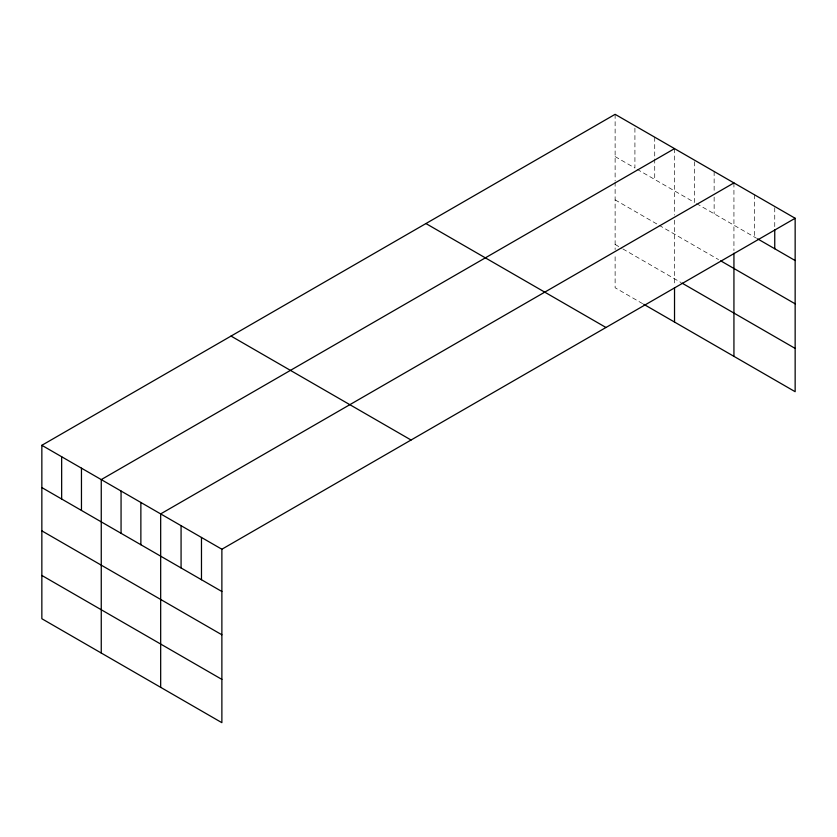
<?xml version="1.0" encoding="UTF-8"?>
<svg xmlns="http://www.w3.org/2000/svg" width="837" height="837" viewBox="0 0 837 837"><rect width="100%" height="100%" fill="white"/><g stroke="black" fill="none" stroke-linecap="round" stroke-linejoin="round"><path stroke-width="0.63" stroke-dasharray="4.18 3.14" d="M615.122 114.324L615.122 180.782M615.122 156.592L634.917 168.028L634.917 125.759M637.124 169.304L694.333 202.334L694.333 160.066M696.53 203.6L756.491 238.221M615.122 199.876L658.028 224.651M659.127 225.289L718.533 259.585M615.122 244.477L621.724 248.286M622.822 248.924L681.13 282.592M642.617 303.643L615.122 287.761L615.122 254.657M774.748 207.764L774.748 228.26M754.346 194.707L754.346 236.976M733.934 182.926L733.934 250.661M714.139 171.491L714.139 191.987M714.139 197.113L714.139 213.77M674.528 148.63L674.528 215.088M674.528 220.173L674.528 285.145M654.722 137.195L654.722 157.691M654.722 158.967L654.722 179.463M615.122 182.058L615.122 249.572"/><path stroke-width="1.26" d="M41.85 445.305L221.878 549.239L221.878 722.676L41.85 618.731L41.85 445.305L615.122 114.324L795.15 218.269L795.15 391.695L643.726 304.27M674.528 148.63L101.256 479.601L101.256 653.027M733.934 182.926L160.673 513.897L160.673 687.334M221.878 549.239L795.15 218.269M757.569 238.838L795.15 260.537M720.741 260.862L795.15 303.821M682.228 283.22L795.15 348.412M425.939 223.552L605.967 327.487M231.033 336.076L411.061 440.021M41.85 487.573L221.878 591.508M41.85 530.857L221.878 634.791M41.85 575.448L221.878 679.393M774.748 229.547L774.748 248.756M733.934 253.203L733.934 356.363M674.528 287.687L674.528 322.057M201.476 537.459L201.476 579.727M181.074 525.678L181.074 567.946M140.867 502.472L140.867 544.741M121.062 491.037L121.062 533.305M81.461 468.165L81.461 510.434M61.656 456.73L61.656 499.009"/></g></svg>
